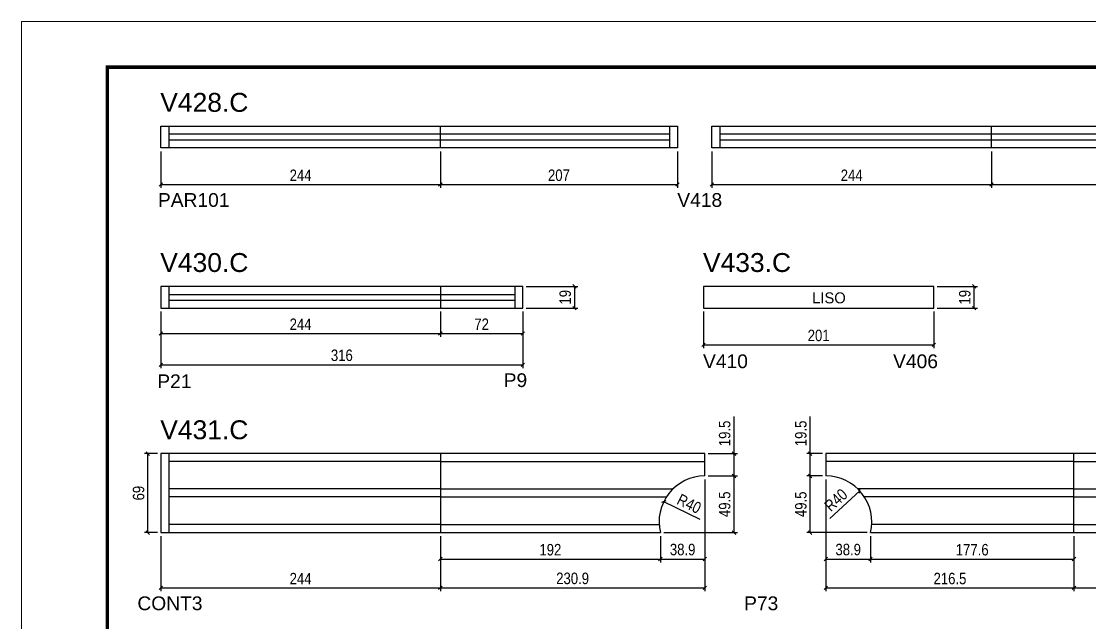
# Model space of a CAD drawing. Extents: x 1959 to 8212, y 239 to 4735.
# Drawn here: x 1959 to 2891, y 1913 to 2438 of the extents above; entities that cross this region are included whole.
import ezdxf
from ezdxf.enums import TextEntityAlignment as Align

# ---------------------------------------------------------------- set-up
doc = ezdxf.new("R2010")
doc.units = 0
doc.linetypes.add('DASHED', pattern=[0.75, 0.5, -0.25])
for name, color, linetype in [('5', 5, 'Continuous'), ('COTA', 241, 'Continuous'), ('NOMENCLATURA', 7, 'Continuous'), ('Painéis', 200, 'Continuous'), ('SARR_2.2x7', 40, 'Continuous')]:
    doc.layers.add(name, color=color, linetype=linetype)
for name, color, linetype, lineweight in [('CARIMBO', 255, 'Continuous', 9), ('Folhas', 255, 'Continuous', 9), ('SARRAFO DE PRESSAO', 251, 'DASHED', 9)]:
    doc.layers.add(name, color=color, linetype=linetype, lineweight=lineweight)
doc.styles.add('COTA TECNICA', font='techl___.ttf', dxfattribs={"height": 10})
doc.styles.add('COTA TECNICA-50', font='techl___.ttf', dxfattribs={"height": 10})
doc.styles.get("Standard").update_dxf_attribs({"font": 'arial.ttf'})
doc.styles.add('Tecnologia', font='')
doc.styles.get('Tecnologia').set_extended_font_data('Forgotten Futurist')
doc.dimstyles.new('COTA PAINEL-50', dxfattribs={"dimtxt": 10, "dimasz": 3, "dimexe": 3, "dimexo": 3, "dimgap": 3, "dimtad": 1, "dimdec": 1, "dimzin": 12, "dimdsep": 46, "dimtxsty": 'COTA TECNICA-50', "dimblk1": 'OBLIQUE', "dimblk2": 'OBLIQUE', "dimsah": 1, "dimcen": 0.9, "dimclrd": 4, "dimclre": 4, "dimclrt": 240, "dimadec": 1, "dimazin": 3, "dimtfac": 1, "dimtdec": 1, "dimtmove": 0, "dimatfit": 3, "dimfxl": 1, "dimtolj": 1, "dimtzin": 12, "dimarcsym": 0})
doc.dimstyles.new('PAINEL', dxfattribs={"dimtxt": 10, "dimasz": 3, "dimexe": 3, "dimexo": 3, "dimgap": 3, "dimtad": 1, "dimdec": 1, "dimzin": 12, "dimdsep": 46, "dimtxsty": 'COTA TECNICA', "dimblk1": 'OBLIQUE', "dimblk2": 'OBLIQUE', "dimsah": 1, "dimcen": 0.9, "dimclrd": 4, "dimclre": 4, "dimclrt": 240, "dimadec": 1, "dimazin": 3, "dimtfac": 1, "dimtdec": 1, "dimtmove": 0, "dimatfit": 3, "dimfxl": 1, "dimtolj": 1, "dimtzin": 12, "dimarcsym": 0})

# ---------------------------------------------------------------- blocks, each defined once
blk = doc.blocks.new('9999999999')
at = {"layer": 'Folhas'}
blk.add_lwpolyline([(98138.98, 34190.21), (99623.98, 34190.21), (99623.98, 35240.21), (98138.98, 35240.21)], close=True, dxfattribs=at)
at = {"layer": 'Folhas', "color": 30, "const_width": 3}
blk.add_lwpolyline([(98213.98, 34230.21), (99583.98, 34230.21), (99583.98, 35200.21), (98213.98, 35200.21)], close=True, dxfattribs=at)
blk = doc.blocks.new('_Oblique')
at = {"color": 0, "linetype": 'ByBlock', "lineweight": -2}
blk.add_line((-0.5, -0.5), (0.5, 0.5), dxfattribs=at)
blk = doc.blocks.new('*D142')
at = {"layer": 'COTA', "color": 4, "linetype": 'ByBlock', "lineweight": -2, "transparency": 16777216}
for p, q in [((2080.49, 2324.52), (2080.49, 2292.57)), ((2324.49, 2324.52), (2324.49, 2292.57)), ((2080.49, 2295.57), (2324.49, 2295.57))]:
    blk.add_line(p, q, dxfattribs=at)
at = {"layer": 'Defpoints', "color": 0, "linetype": 'ByBlock', "transparency": 16777216}
for p in [(2080.49, 2327.52), (2324.49, 2327.52), (2324.49, 2295.57)]:
    blk.add_point(p, dxfattribs=at)
at = {"layer": 'COTA', "color": 4, "linetype": 'ByBlock', "lineweight": -2, "transparency": 16777216, "xscale": 3, "yscale": 3, "zscale": 3, "rotation": 180}
blk.add_blockref('_Oblique', (2080.49, 2295.57), dxfattribs=at)
at = {"layer": 'COTA', "color": 4, "linetype": 'ByBlock', "lineweight": -2, "transparency": 16777216, "xscale": 3, "yscale": 3, "zscale": 3}
blk.add_blockref('_Oblique', (2324.49, 2295.57), dxfattribs=at)
at = {"layer": 'COTA', "color": 240, "linetype": 'ByBlock', "transparency": 16777216, "insert": (2202.49, 2303.64), "char_height": 10, "attachment_point": 5, "style": 'COTA TECNICA-50'}
blk.add_mtext('\\A1;244', dxfattribs=at)
blk = doc.blocks.new('*D143')
at = {"layer": 'COTA', "color": 4, "linetype": 'ByBlock', "lineweight": -2, "transparency": 16777216}
for p, q in [((2324.49, 2324.52), (2324.49, 2292.57)), ((2531.49, 2324.52), (2531.49, 2292.57)), ((2324.49, 2295.57), (2531.49, 2295.57))]:
    blk.add_line(p, q, dxfattribs=at)
at = {"layer": 'Defpoints', "color": 0, "linetype": 'ByBlock', "transparency": 16777216}
for p in [(2324.49, 2327.52), (2531.49, 2327.52), (2531.49, 2295.57)]:
    blk.add_point(p, dxfattribs=at)
at = {"layer": 'COTA', "color": 4, "linetype": 'ByBlock', "lineweight": -2, "transparency": 16777216, "xscale": 3, "yscale": 3, "zscale": 3, "rotation": 180}
blk.add_blockref('_Oblique', (2324.49, 2295.57), dxfattribs=at)
at = {"layer": 'COTA', "color": 4, "linetype": 'ByBlock', "lineweight": -2, "transparency": 16777216, "xscale": 3, "yscale": 3, "zscale": 3}
blk.add_blockref('_Oblique', (2531.49, 2295.57), dxfattribs=at)
at = {"layer": 'COTA', "color": 240, "linetype": 'ByBlock', "transparency": 16777216, "insert": (2427.99, 2303.67), "char_height": 10, "attachment_point": 5, "style": 'COTA TECNICA-50'}
blk.add_mtext('\\A1;207', dxfattribs=at)
blk = doc.blocks.new('*D144')
at = {"layer": 'COTA', "color": 4, "linetype": 'ByBlock', "lineweight": -2, "transparency": 16777216}
for p, q in [((2561.49, 2324.52), (2561.49, 2292.57)), ((2805.49, 2324.52), (2805.49, 2292.57)), ((2561.49, 2295.57), (2805.49, 2295.57))]:
    blk.add_line(p, q, dxfattribs=at)
at = {"layer": 'Defpoints', "color": 0, "linetype": 'ByBlock', "transparency": 16777216}
for p in [(2561.49, 2327.52), (2805.49, 2327.52), (2805.49, 2295.57)]:
    blk.add_point(p, dxfattribs=at)
at = {"layer": 'COTA', "color": 4, "linetype": 'ByBlock', "lineweight": -2, "transparency": 16777216, "xscale": 3, "yscale": 3, "zscale": 3, "rotation": 180}
blk.add_blockref('_Oblique', (2561.49, 2295.57), dxfattribs=at)
at = {"layer": 'COTA', "color": 4, "linetype": 'ByBlock', "lineweight": -2, "transparency": 16777216, "xscale": 3, "yscale": 3, "zscale": 3}
blk.add_blockref('_Oblique', (2805.49, 2295.57), dxfattribs=at)
at = {"layer": 'COTA', "color": 240, "linetype": 'ByBlock', "transparency": 16777216, "insert": (2683.49, 2303.64), "char_height": 10, "attachment_point": 5, "style": 'COTA TECNICA-50'}
blk.add_mtext('\\A1;244', dxfattribs=at)
blk = doc.blocks.new('*D145')
at = {"layer": 'COTA', "color": 4, "linetype": 'ByBlock', "lineweight": -2, "transparency": 16777216}
for p, q in [((2805.49, 2324.52), (2805.49, 2292.57)), ((3016.99, 2324.52), (3016.99, 2292.57)), ((2805.49, 2295.57), (3016.99, 2295.57))]:
    blk.add_line(p, q, dxfattribs=at)
at = {"layer": 'Defpoints', "color": 0, "linetype": 'ByBlock', "transparency": 16777216}
for p in [(2805.49, 2327.52), (3016.99, 2327.52), (3016.99, 2295.57)]:
    blk.add_point(p, dxfattribs=at)
at = {"layer": 'COTA', "color": 4, "linetype": 'ByBlock', "lineweight": -2, "transparency": 16777216, "xscale": 3, "yscale": 3, "zscale": 3, "rotation": 180}
blk.add_blockref('_Oblique', (2805.49, 2295.57), dxfattribs=at)
at = {"layer": 'COTA', "color": 4, "linetype": 'ByBlock', "lineweight": -2, "transparency": 16777216, "xscale": 3, "yscale": 3, "zscale": 3}
blk.add_blockref('_Oblique', (3016.99, 2295.57), dxfattribs=at)
at = {"layer": 'COTA', "color": 240, "linetype": 'ByBlock', "transparency": 16777216, "insert": (2911.24, 2303.68), "char_height": 10, "attachment_point": 5, "style": 'COTA TECNICA-50'}
blk.add_mtext('\\A1;211.5', dxfattribs=at)
blk = doc.blocks.new('*D147')
at = {"layer": 'COTA', "color": 4, "linetype": 'ByBlock', "lineweight": -2, "transparency": 16777216}
for p, q in [((2080.49, 2184.68), (2080.49, 2135.22)), ((2396.49, 2184.68), (2396.49, 2135.22)), ((2080.49, 2138.22), (2396.49, 2138.22))]:
    blk.add_line(p, q, dxfattribs=at)
at = {"layer": 'Defpoints', "color": 0, "linetype": 'ByBlock', "transparency": 16777216}
for p in [(2080.49, 2187.68), (2396.49, 2187.68), (2396.49, 2138.22)]:
    blk.add_point(p, dxfattribs=at)
at = {"layer": 'COTA', "color": 4, "linetype": 'ByBlock', "lineweight": -2, "transparency": 16777216, "xscale": 3, "yscale": 3, "zscale": 3, "rotation": 180}
blk.add_blockref('_Oblique', (2080.49, 2138.22), dxfattribs=at)
at = {"layer": 'COTA', "color": 4, "linetype": 'ByBlock', "lineweight": -2, "transparency": 16777216, "xscale": 3, "yscale": 3, "zscale": 3}
blk.add_blockref('_Oblique', (2396.49, 2138.22), dxfattribs=at)
at = {"layer": 'COTA', "color": 240, "linetype": 'ByBlock', "transparency": 16777216, "insert": (2238.49, 2146.44), "char_height": 10, "attachment_point": 5, "style": 'COTA TECNICA-50'}
blk.add_mtext('\\A1;316', dxfattribs=at)
blk = doc.blocks.new('*D148')
at = {"layer": 'COTA', "color": 4, "lineweight": -2, "transparency": 16777216}
for p, q in [((2080.49, 2184.68), (2080.49, 2162.51)), ((2324.49, 2184.68), (2324.49, 2162.51)), ((2080.49, 2165.51), (2324.49, 2165.51))]:
    blk.add_line(p, q, dxfattribs=at)
at = {"layer": 'Defpoints', "color": 0, "transparency": 16777216}
for p in [(2080.49, 2187.68), (2324.49, 2187.68), (2324.49, 2165.51)]:
    blk.add_point(p, dxfattribs=at)
at = {"layer": 'COTA', "color": 4, "lineweight": -2, "transparency": 16777216, "xscale": 3, "yscale": 3, "zscale": 3, "rotation": 180}
blk.add_blockref('_Oblique', (2080.49, 2165.51), dxfattribs=at)
at = {"layer": 'COTA', "color": 4, "lineweight": -2, "transparency": 16777216, "xscale": 3, "yscale": 3, "zscale": 3}
blk.add_blockref('_Oblique', (2324.49, 2165.51), dxfattribs=at)
at = {"layer": 'COTA', "color": 240, "transparency": 16777216, "insert": (2202.49, 2173.58), "char_height": 10, "attachment_point": 5, "style": 'COTA TECNICA'}
blk.add_mtext('\\A1;244', dxfattribs=at)
blk = doc.blocks.new('*D149')
at = {"layer": 'COTA', "color": 4, "lineweight": -2, "transparency": 16777216}
for p, q in [((2324.49, 2184.68), (2324.49, 2162.51)), ((2396.49, 2184.68), (2396.49, 2162.51)), ((2324.49, 2165.51), (2396.49, 2165.51))]:
    blk.add_line(p, q, dxfattribs=at)
at = {"layer": 'Defpoints', "color": 0, "transparency": 16777216}
for p in [(2324.49, 2187.68), (2396.49, 2187.68), (2396.49, 2165.51)]:
    blk.add_point(p, dxfattribs=at)
at = {"layer": 'COTA', "color": 4, "lineweight": -2, "transparency": 16777216, "xscale": 3, "yscale": 3, "zscale": 3, "rotation": 180}
blk.add_blockref('_Oblique', (2324.49, 2165.51), dxfattribs=at)
at = {"layer": 'COTA', "color": 4, "lineweight": -2, "transparency": 16777216, "xscale": 3, "yscale": 3, "zscale": 3}
blk.add_blockref('_Oblique', (2396.49, 2165.51), dxfattribs=at)
at = {"layer": 'COTA', "color": 240, "transparency": 16777216, "insert": (2360.49, 2173.58), "char_height": 10, "attachment_point": 5, "style": 'COTA TECNICA'}
blk.add_mtext('\\A1;72', dxfattribs=at)
blk = doc.blocks.new('*D150')
at = {"layer": 'COTA', "color": 4, "lineweight": -2, "transparency": 16777216}
for p, q in [((2399.49, 2206.68), (2444.59, 2206.68)), ((2441.59, 2206.68), (2441.59, 2187.68)), ((2399.49, 2187.68), (2444.59, 2187.68))]:
    blk.add_line(p, q, dxfattribs=at)
at = {"layer": 'Defpoints', "color": 0, "transparency": 16777216}
for p in [(2396.49, 2206.68), (2396.49, 2187.68), (2441.59, 2187.68)]:
    blk.add_point(p, dxfattribs=at)
at = {"layer": 'COTA', "color": 4, "lineweight": -2, "transparency": 16777216, "xscale": 3, "yscale": 3, "zscale": 3}
for p, rotation in [((2441.59, 2206.68), 90), ((2441.59, 2187.68), 270)]:
    blk.add_blockref('_Oblique', p, dxfattribs=dict(at, rotation=rotation))
at = {"layer": 'COTA', "color": 240, "transparency": 16777216, "insert": (2433.5, 2197.18), "char_height": 10, "attachment_point": 5, "rotation": 90, "style": 'COTA TECNICA'}
blk.add_mtext('\\A1;19', dxfattribs=at)
blk = doc.blocks.new('*D156')
at = {"layer": 'COTA', "color": 4, "lineweight": -2, "transparency": 16777216}
for p, q in [((2080.49, 1988.64), (2080.49, 1940.41)), ((2324.49, 1988.64), (2324.49, 1940.41)), ((2080.49, 1943.41), (2324.49, 1943.41))]:
    blk.add_line(p, q, dxfattribs=at)
at = {"layer": 'Defpoints', "color": 0, "transparency": 16777216}
for p in [(2080.49, 1991.64), (2324.49, 1991.64), (2324.49, 1943.41)]:
    blk.add_point(p, dxfattribs=at)
at = {"layer": 'COTA', "color": 4, "lineweight": -2, "transparency": 16777216, "xscale": 3, "yscale": 3, "zscale": 3, "rotation": 180}
blk.add_blockref('_Oblique', (2080.49, 1943.41), dxfattribs=at)
at = {"layer": 'COTA', "color": 4, "lineweight": -2, "transparency": 16777216, "xscale": 3, "yscale": 3, "zscale": 3}
blk.add_blockref('_Oblique', (2324.49, 1943.41), dxfattribs=at)
at = {"layer": 'COTA', "color": 240, "transparency": 16777216, "insert": (2202.49, 1951.49), "char_height": 10, "attachment_point": 5, "style": 'COTA TECNICA'}
blk.add_mtext('\\A1;244', dxfattribs=at)
blk = doc.blocks.new('*D157')
at = {"layer": 'COTA', "color": 4, "lineweight": -2, "transparency": 16777216}
for p, q in [((2555.39, 2038.14), (2555.39, 1940.41)), ((2324.49, 1988.64), (2324.49, 1940.41)), ((2324.49, 1943.41), (2555.39, 1943.41))]:
    blk.add_line(p, q, dxfattribs=at)
at = {"layer": 'Defpoints', "color": 0, "transparency": 16777216}
for p in [(2555.39, 2041.14), (2324.49, 1991.64), (2555.39, 1943.41)]:
    blk.add_point(p, dxfattribs=at)
at = {"layer": 'COTA', "color": 4, "lineweight": -2, "transparency": 16777216, "xscale": 3, "yscale": 3, "zscale": 3, "rotation": 180}
blk.add_blockref('_Oblique', (2324.49, 1943.41), dxfattribs=at)
at = {"layer": 'COTA', "color": 4, "lineweight": -2, "transparency": 16777216, "xscale": 3, "yscale": 3, "zscale": 3}
blk.add_blockref('_Oblique', (2555.39, 1943.41), dxfattribs=at)
at = {"layer": 'COTA', "color": 240, "transparency": 16777216, "insert": (2439.94, 1951.66), "char_height": 10, "attachment_point": 5, "style": 'COTA TECNICA'}
blk.add_mtext('\\A1;230.9', dxfattribs=at)
blk = doc.blocks.new('*D158')
at = {"layer": 'COTA', "color": 4, "lineweight": -2, "transparency": 16777216}
blk.add_line((2551.39, 2003.08), (2519.42, 2018.63), dxfattribs=at)
at = {"layer": 'Defpoints', "color": 0, "transparency": 16777216}
for p in [(2519.42, 2018.63), (2555.39, 2001.14)]:
    blk.add_point(p, dxfattribs=at)
at = {"layer": 'COTA', "color": 4, "lineweight": -2, "transparency": 16777216, "xscale": 3, "yscale": 3, "zscale": 3, "rotation": 154.0639392828897}
blk.add_blockref('_Oblique', (2519.42, 2018.63), dxfattribs=at)
at = {"layer": 'COTA', "color": 240, "transparency": 16777216, "insert": (2541.65, 2016.83), "char_height": 10, "attachment_point": 5, "rotation": 334.06394, "style": 'COTA TECNICA'}
blk.add_mtext('\\A1;R40', dxfattribs=at)
blk = doc.blocks.new('*D159')
at = {"layer": 'COTA', "color": 4, "lineweight": -2, "transparency": 16777216}
blk.add_line((2664.33, 2004.14), (2690.58, 2028.12), dxfattribs=at)
at = {"layer": 'Defpoints', "color": 0, "transparency": 16777216}
for p in [(2690.58, 2028.12), (2661.05, 2001.14)]:
    blk.add_point(p, dxfattribs=at)
at = {"layer": 'COTA', "color": 4, "lineweight": -2, "transparency": 16777216, "xscale": 3, "yscale": 3, "zscale": 3, "rotation": 42.41676620679874}
blk.add_blockref('_Oblique', (2690.58, 2028.12), dxfattribs=at)
at = {"layer": 'COTA', "color": 240, "transparency": 16777216, "insert": (2669.77, 2020.09), "char_height": 10, "attachment_point": 5, "rotation": 42.41677, "style": 'COTA TECNICA'}
blk.add_mtext('\\A1;R40', dxfattribs=at)
blk = doc.blocks.new('*D160')
at = {"layer": 'COTA', "color": 4, "lineweight": -2, "transparency": 16777216}
for p, q in [((2580.82, 2060.64), (2580.82, 2092.94)), ((2558.39, 2060.64), (2583.82, 2060.64)), ((2580.82, 2041.14), (2580.82, 2060.64)), ((2558.39, 2041.14), (2583.82, 2041.14))]:
    blk.add_line(p, q, dxfattribs=at)
at = {"layer": 'Defpoints', "color": 0, "transparency": 16777216}
for p in [(2555.39, 2060.64), (2580.82, 2060.64), (2555.39, 2041.14)]:
    blk.add_point(p, dxfattribs=at)
at = {"layer": 'COTA', "color": 4, "lineweight": -2, "transparency": 16777216, "xscale": 3, "yscale": 3, "zscale": 3}
for p, rotation in [((2580.82, 2060.64), 90), ((2580.82, 2041.14), 270)]:
    blk.add_blockref('_Oblique', p, dxfattribs=dict(at, rotation=rotation))
at = {"layer": 'COTA', "color": 240, "transparency": 16777216, "insert": (2572.68, 2078.29), "char_height": 10, "attachment_point": 5, "rotation": 90, "style": 'COTA TECNICA'}
blk.add_mtext('\\A1;19.5', dxfattribs=at)
blk = doc.blocks.new('*D161')
at = {"layer": 'COTA', "color": 4, "lineweight": -2, "transparency": 16777216}
for p, q in [((2558.39, 2041.14), (2583.82, 2041.14)), ((2580.82, 1991.64), (2580.82, 2041.14)), ((2519.54, 1991.64), (2583.82, 1991.64))]:
    blk.add_line(p, q, dxfattribs=at)
at = {"layer": 'Defpoints', "color": 0, "transparency": 16777216}
for p in [(2555.39, 2041.14), (2580.82, 2041.14), (2516.54, 1991.64)]:
    blk.add_point(p, dxfattribs=at)
at = {"layer": 'COTA', "color": 4, "lineweight": -2, "transparency": 16777216, "xscale": 3, "yscale": 3, "zscale": 3}
for p, rotation in [((2580.82, 2041.14), 90), ((2580.82, 1991.64), 270)]:
    blk.add_blockref('_Oblique', p, dxfattribs=dict(at, rotation=rotation))
at = {"layer": 'COTA', "color": 240, "transparency": 16777216, "insert": (2572.68, 2016.39), "char_height": 10, "attachment_point": 5, "rotation": 90, "style": 'COTA TECNICA'}
blk.add_mtext('\\A1;49.5', dxfattribs=at)
blk = doc.blocks.new('*D162')
at = {"layer": 'COTA', "color": 4, "lineweight": -2, "transparency": 16777216}
for p, q in [((2324.49, 1988.64), (2324.49, 1965.59)), ((2516.54, 1988.64), (2516.54, 1965.59)), ((2324.49, 1968.59), (2516.54, 1968.59))]:
    blk.add_line(p, q, dxfattribs=at)
at = {"layer": 'Defpoints', "color": 0, "transparency": 16777216}
for p in [(2324.49, 1991.64), (2516.54, 1991.64), (2516.54, 1968.59)]:
    blk.add_point(p, dxfattribs=at)
at = {"layer": 'COTA', "color": 4, "lineweight": -2, "transparency": 16777216, "xscale": 3, "yscale": 3, "zscale": 3, "rotation": 180}
blk.add_blockref('_Oblique', (2324.49, 1968.59), dxfattribs=at)
at = {"layer": 'COTA', "color": 4, "lineweight": -2, "transparency": 16777216, "xscale": 3, "yscale": 3, "zscale": 3}
blk.add_blockref('_Oblique', (2516.54, 1968.59), dxfattribs=at)
at = {"layer": 'COTA', "color": 240, "transparency": 16777216, "insert": (2420.51, 1976.68), "char_height": 10, "attachment_point": 5, "style": 'COTA TECNICA'}
blk.add_mtext('\\A1;192', dxfattribs=at)
blk = doc.blocks.new('*D163')
at = {"layer": 'COTA', "color": 4, "lineweight": -2, "transparency": 16777216}
for p, q in [((2555.39, 2038.14), (2555.39, 1965.59)), ((2516.54, 1988.64), (2516.54, 1965.59)), ((2516.54, 1968.59), (2555.39, 1968.59))]:
    blk.add_line(p, q, dxfattribs=at)
at = {"layer": 'Defpoints', "color": 0, "transparency": 16777216}
for p in [(2555.39, 2041.14), (2516.54, 1991.64), (2555.39, 1968.59)]:
    blk.add_point(p, dxfattribs=at)
at = {"layer": 'COTA', "color": 4, "lineweight": -2, "transparency": 16777216, "xscale": 3, "yscale": 3, "zscale": 3, "rotation": 180}
blk.add_blockref('_Oblique', (2516.54, 1968.59), dxfattribs=at)
at = {"layer": 'COTA', "color": 4, "lineweight": -2, "transparency": 16777216, "xscale": 3, "yscale": 3, "zscale": 3}
blk.add_blockref('_Oblique', (2555.39, 1968.59), dxfattribs=at)
at = {"layer": 'COTA', "color": 240, "transparency": 16777216, "insert": (2535.96, 1976.84), "char_height": 10, "attachment_point": 5, "style": 'COTA TECNICA'}
blk.add_mtext('\\A1;38.9', dxfattribs=at)
blk = doc.blocks.new('*D164')
at = {"layer": 'COTA', "color": 4, "lineweight": -2, "transparency": 16777216}
for p, q in [((2661.05, 2038.14), (2661.05, 1940.41)), ((2877.55, 1988.64), (2877.55, 1940.41)), ((2661.05, 1943.41), (2877.55, 1943.41))]:
    blk.add_line(p, q, dxfattribs=at)
at = {"layer": 'Defpoints', "color": 0, "transparency": 16777216}
for p in [(2661.05, 2041.14), (2877.55, 1991.64), (2877.55, 1943.41)]:
    blk.add_point(p, dxfattribs=at)
at = {"layer": 'COTA', "color": 4, "lineweight": -2, "transparency": 16777216, "xscale": 3, "yscale": 3, "zscale": 3, "rotation": 180}
blk.add_blockref('_Oblique', (2661.05, 1943.41), dxfattribs=at)
at = {"layer": 'COTA', "color": 4, "lineweight": -2, "transparency": 16777216, "xscale": 3, "yscale": 3, "zscale": 3}
blk.add_blockref('_Oblique', (2877.55, 1943.41), dxfattribs=at)
at = {"layer": 'COTA', "color": 240, "transparency": 16777216, "insert": (2769.3, 1951.52), "char_height": 10, "attachment_point": 5, "style": 'COTA TECNICA'}
blk.add_mtext('\\A1;216.5', dxfattribs=at)
blk = doc.blocks.new('*D165')
at = {"layer": 'COTA', "color": 4, "lineweight": -2, "transparency": 16777216}
for p, q in [((2877.55, 1988.64), (2877.55, 1940.41)), ((3121.55, 1988.64), (3121.55, 1940.41)), ((2877.55, 1943.41), (3121.55, 1943.41))]:
    blk.add_line(p, q, dxfattribs=at)
at = {"layer": 'Defpoints', "color": 0, "transparency": 16777216}
for p in [(2877.55, 1991.64), (3121.55, 1991.64), (3121.55, 1943.41)]:
    blk.add_point(p, dxfattribs=at)
at = {"layer": 'COTA', "color": 4, "lineweight": -2, "transparency": 16777216, "xscale": 3, "yscale": 3, "zscale": 3, "rotation": 180}
blk.add_blockref('_Oblique', (2877.55, 1943.41), dxfattribs=at)
at = {"layer": 'COTA', "color": 4, "lineweight": -2, "transparency": 16777216, "xscale": 3, "yscale": 3, "zscale": 3}
blk.add_blockref('_Oblique', (3121.55, 1943.41), dxfattribs=at)
at = {"layer": 'COTA', "color": 240, "transparency": 16777216, "insert": (2999.55, 1951.49), "char_height": 10, "attachment_point": 5, "style": 'COTA TECNICA'}
blk.add_mtext('\\A1;244', dxfattribs=at)
blk = doc.blocks.new('*D166')
at = {"layer": 'COTA', "color": 4, "lineweight": -2, "transparency": 16777216}
for p, q in [((2647.31, 2060.64), (2647.31, 2092.94)), ((2658.05, 2060.64), (2644.31, 2060.64)), ((2647.31, 2041.14), (2647.31, 2060.64)), ((2658.05, 2041.14), (2644.31, 2041.14))]:
    blk.add_line(p, q, dxfattribs=at)
at = {"layer": 'Defpoints', "color": 0, "transparency": 16777216}
for p in [(2647.31, 2060.64), (2661.05, 2060.64), (2661.05, 2041.14)]:
    blk.add_point(p, dxfattribs=at)
at = {"layer": 'COTA', "color": 4, "lineweight": -2, "transparency": 16777216, "xscale": 3, "yscale": 3, "zscale": 3}
for p, rotation in [((2647.31, 2060.64), 90), ((2647.31, 2041.14), 270)]:
    blk.add_blockref('_Oblique', p, dxfattribs=dict(at, rotation=rotation))
at = {"layer": 'COTA', "color": 240, "transparency": 16777216, "insert": (2639.17, 2078.29), "char_height": 10, "attachment_point": 5, "rotation": 90, "style": 'COTA TECNICA'}
blk.add_mtext('\\A1;19.5', dxfattribs=at)
blk = doc.blocks.new('*D167')
at = {"layer": 'COTA', "color": 4, "lineweight": -2, "transparency": 16777216}
for p, q in [((2658.05, 2041.14), (2644.31, 2041.14)), ((2647.31, 1991.64), (2647.31, 2041.14)), ((2696.9, 1991.64), (2644.31, 1991.64))]:
    blk.add_line(p, q, dxfattribs=at)
at = {"layer": 'Defpoints', "color": 0, "transparency": 16777216}
for p in [(2647.31, 2041.14), (2661.05, 2041.14), (2699.9, 1991.64)]:
    blk.add_point(p, dxfattribs=at)
at = {"layer": 'COTA', "color": 4, "lineweight": -2, "transparency": 16777216, "xscale": 3, "yscale": 3, "zscale": 3}
for p, rotation in [((2647.31, 2041.14), 90), ((2647.31, 1991.64), 270)]:
    blk.add_blockref('_Oblique', p, dxfattribs=dict(at, rotation=rotation))
at = {"layer": 'COTA', "color": 240, "transparency": 16777216, "insert": (2639.17, 2016.39), "char_height": 10, "attachment_point": 5, "rotation": 90, "style": 'COTA TECNICA'}
blk.add_mtext('\\A1;49.5', dxfattribs=at)
blk = doc.blocks.new('*D168')
at = {"layer": 'COTA', "color": 4, "lineweight": -2, "transparency": 16777216}
for p, q in [((2661.05, 2038.14), (2661.05, 1965.59)), ((2699.9, 1988.64), (2699.9, 1965.59)), ((2661.05, 1968.59), (2699.9, 1968.59))]:
    blk.add_line(p, q, dxfattribs=at)
at = {"layer": 'Defpoints', "color": 0, "transparency": 16777216}
for p in [(2661.05, 2041.14), (2699.9, 1991.64), (2699.9, 1968.59)]:
    blk.add_point(p, dxfattribs=at)
at = {"layer": 'COTA', "color": 4, "lineweight": -2, "transparency": 16777216, "xscale": 3, "yscale": 3, "zscale": 3, "rotation": 180}
blk.add_blockref('_Oblique', (2661.05, 1968.59), dxfattribs=at)
at = {"layer": 'COTA', "color": 4, "lineweight": -2, "transparency": 16777216, "xscale": 3, "yscale": 3, "zscale": 3}
blk.add_blockref('_Oblique', (2699.9, 1968.59), dxfattribs=at)
at = {"layer": 'COTA', "color": 240, "transparency": 16777216, "insert": (2680.48, 1976.84), "char_height": 10, "attachment_point": 5, "style": 'COTA TECNICA'}
blk.add_mtext('\\A1;38.9', dxfattribs=at)
blk = doc.blocks.new('*D169')
at = {"layer": 'COTA', "color": 4, "lineweight": -2, "transparency": 16777216}
for p, q in [((2699.9, 1988.64), (2699.9, 1965.59)), ((2877.55, 1988.64), (2877.55, 1965.59)), ((2699.9, 1968.59), (2877.55, 1968.59))]:
    blk.add_line(p, q, dxfattribs=at)
at = {"layer": 'Defpoints', "color": 0, "transparency": 16777216}
for p in [(2699.9, 1991.64), (2877.55, 1991.64), (2877.55, 1968.59)]:
    blk.add_point(p, dxfattribs=at)
at = {"layer": 'COTA', "color": 4, "lineweight": -2, "transparency": 16777216, "xscale": 3, "yscale": 3, "zscale": 3, "rotation": 180}
blk.add_blockref('_Oblique', (2699.9, 1968.59), dxfattribs=at)
at = {"layer": 'COTA', "color": 4, "lineweight": -2, "transparency": 16777216, "xscale": 3, "yscale": 3, "zscale": 3}
blk.add_blockref('_Oblique', (2877.55, 1968.59), dxfattribs=at)
at = {"layer": 'COTA', "color": 240, "transparency": 16777216, "insert": (2788.73, 1976.69), "char_height": 10, "attachment_point": 5, "style": 'COTA TECNICA'}
blk.add_mtext('\\A1;177.6', dxfattribs=at)
blk = doc.blocks.new('*D171')
at = {"layer": 'COTA', "color": 4, "lineweight": -2, "transparency": 16777216}
for p, q in [((2077.49, 2060.64), (2066.23, 2060.64)), ((2069.23, 1991.64), (2069.23, 2060.64)), ((2077.49, 1991.64), (2066.23, 1991.64))]:
    blk.add_line(p, q, dxfattribs=at)
at = {"layer": 'Defpoints', "color": 0, "transparency": 16777216}
for p in [(2069.23, 2060.64), (2080.49, 2060.64), (2080.49, 1991.64)]:
    blk.add_point(p, dxfattribs=at)
at = {"layer": 'COTA', "color": 4, "lineweight": -2, "transparency": 16777216, "xscale": 3, "yscale": 3, "zscale": 3}
for p, rotation in [((2069.23, 2060.64), 90), ((2069.23, 1991.64), 270)]:
    blk.add_blockref('_Oblique', p, dxfattribs=dict(at, rotation=rotation))
at = {"layer": 'COTA', "color": 240, "transparency": 16777216, "insert": (2061.1, 2026.14), "char_height": 10, "attachment_point": 5, "rotation": 90, "style": 'COTA TECNICA'}
blk.add_mtext('\\A1;69', dxfattribs=at)
blk = doc.blocks.new('*D172')
at = {"layer": 'COTA', "color": 4, "linetype": 'ByBlock', "lineweight": -2, "transparency": 16777216}
for p, q in [((2554.19, 2184.68), (2554.19, 2152.67)), ((2755.19, 2184.68), (2755.19, 2152.67)), ((2554.19, 2155.67), (2755.19, 2155.67))]:
    blk.add_line(p, q, dxfattribs=at)
at = {"layer": 'Defpoints', "color": 0, "linetype": 'ByBlock', "transparency": 16777216}
for p in [(2554.19, 2187.68), (2755.19, 2187.68), (2755.19, 2155.67)]:
    blk.add_point(p, dxfattribs=at)
at = {"layer": 'COTA', "color": 4, "linetype": 'ByBlock', "lineweight": -2, "transparency": 16777216, "xscale": 3, "yscale": 3, "zscale": 3, "rotation": 180}
blk.add_blockref('_Oblique', (2554.19, 2155.67), dxfattribs=at)
at = {"layer": 'COTA', "color": 4, "linetype": 'ByBlock', "lineweight": -2, "transparency": 16777216, "xscale": 3, "yscale": 3, "zscale": 3}
blk.add_blockref('_Oblique', (2755.19, 2155.67), dxfattribs=at)
at = {"layer": 'COTA', "color": 240, "linetype": 'ByBlock', "transparency": 16777216, "insert": (2654.69, 2163.77), "char_height": 10, "attachment_point": 5, "style": 'COTA TECNICA-50'}
blk.add_mtext('\\A1;201', dxfattribs=at)
blk = doc.blocks.new('*D173')
at = {"layer": 'COTA', "color": 4, "lineweight": -2, "transparency": 16777216}
for p, q in [((2758.19, 2206.68), (2793.33, 2206.68)), ((2790.33, 2187.68), (2790.33, 2206.68)), ((2758.19, 2187.68), (2793.33, 2187.68))]:
    blk.add_line(p, q, dxfattribs=at)
at = {"layer": 'Defpoints', "color": 0, "transparency": 16777216}
for p in [(2755.19, 2206.68), (2790.33, 2206.68), (2755.19, 2187.68)]:
    blk.add_point(p, dxfattribs=at)
at = {"layer": 'COTA', "color": 4, "lineweight": -2, "transparency": 16777216, "xscale": 3, "yscale": 3, "zscale": 3}
for p, rotation in [((2790.33, 2206.68), 90), ((2790.33, 2187.68), 270)]:
    blk.add_blockref('_Oblique', p, dxfattribs=dict(at, rotation=rotation))
at = {"layer": 'COTA', "color": 240, "transparency": 16777216, "insert": (2782.25, 2197.18), "char_height": 10, "attachment_point": 5, "rotation": 90, "style": 'COTA TECNICA'}
blk.add_mtext('\\A1;19', dxfattribs=at)

msp = doc.modelspace()

# ---------------------------------------------------------------- linework, layer by layer
at = {"layer": 'Painéis', "linetype": 'ByBlock'}
for p, q in [((2324.49, 2327.52), (2324.49, 2346.52)), ((2805.49, 2327.52), (2805.49, 2346.52)), ((2080.49, 2206.68), (2080.49, 2187.68)), ((2396.49, 2206.68), (2080.49, 2206.68)), ((2324.49, 2206.68), (2324.49, 2187.68)), ((2396.49, 2187.68), (2396.49, 2206.68)), ((2080.49, 2187.68), (2396.49, 2187.68)), ((2555.39, 2060.64), (2080.49, 2060.64)), ((2080.49, 2060.64), (2080.49, 1991.64)), ((2324.49, 2060.64), (2324.49, 1991.64)), ((2555.39, 2041.14), (2555.39, 2060.64)), ((3121.55, 2060.64), (2661.05, 2060.64)), ((2661.05, 2060.64), (2661.05, 2041.14)), ((2877.55, 1991.64), (2877.55, 2060.64)), ((2080.49, 1991.64), (2516.54, 1991.64)), ((2699.9, 1991.64), (3121.55, 1991.64))]:
    msp.add_line(p, q, dxfattribs=at)
for points in [[(2080.49, 2346.52), (2531.49, 2346.52), (2531.49, 2327.52), (2080.49, 2327.52)], [(2561.49, 2346.52), (3016.99, 2346.52), (3016.99, 2327.52), (2561.49, 2327.52)], [(2554.19, 2206.68), (2554.19, 2187.68), (2755.19, 2187.68), (2755.19, 2206.68)]]:
    msp.add_lwpolyline(points, close=True, dxfattribs=at)
for centre, start, end in [((2555.39, 2001.14), 90, 193.73904), ((2661.05, 2001.14), 346.26096, 90)]:
    msp.add_arc(centre, 40, start, end, dxfattribs=at)
at = {"layer": 'SARR_2.2x7', "linetype": 'Continuous'}
for p, q in [((2087.49, 2346.52), (2087.49, 2327.52)), ((2524.49, 2346.52), (2524.49, 2327.52)), ((2568.49, 2346.52), (2568.49, 2327.52)), ((2324.49, 2339.52), (2087.49, 2339.52)), ((2087.49, 2334.52), (2324.49, 2334.52)), ((2524.49, 2339.52), (2324.49, 2339.52)), ((2324.49, 2334.52), (2524.49, 2334.52)), ((2805.49, 2339.52), (2568.49, 2339.52)), ((2568.49, 2334.52), (2805.49, 2334.52)), ((3009.99, 2339.52), (2805.49, 2339.52)), ((2805.49, 2334.52), (3009.99, 2334.52)), ((2087.49, 2206.68), (2087.49, 2187.68)), ((2389.49, 2206.68), (2389.49, 2187.68)), ((2087.49, 2199.68), (2389.49, 2199.68)), ((2087.49, 2194.68), (2389.49, 2194.68)), ((2087.49, 2060.64), (2087.49, 1991.64)), ((2324.49, 2053.64), (2087.49, 2053.64)), ((2324.49, 2053.64), (2555.39, 2053.64)), ((2877.55, 2053.64), (2661.05, 2053.64)), ((2877.55, 2053.64), (3114.55, 2053.64)), ((2324.49, 2029.89), (2087.49, 2029.89)), ((2324.49, 2029.89), (2527.58, 2029.89)), ((2877.55, 2029.89), (2688.86, 2029.89)), ((2877.55, 2029.89), (3114.55, 2029.89)), ((2324.49, 2022.89), (2087.49, 2022.89)), ((2324.49, 2022.89), (2521.82, 2022.89)), ((2877.55, 2022.89), (2694.62, 2022.89)), ((2877.55, 2022.89), (3114.55, 2022.89)), ((2324.49, 1998.64), (2087.49, 1998.64)), ((2324.49, 1998.64), (2515.47, 1998.64)), ((2877.55, 1998.64), (2700.97, 1998.64)), ((2877.55, 1998.64), (3114.55, 1998.64))]:
    msp.add_line(p, q, dxfattribs=at)

# ---------------------------------------------------------------- block references
at = {"layer": 'SARRAFO DE PRESSAO', "color": 6, "linetype": 'ByBlock'}
msp.add_blockref('9999999999', (-96180.21, -32802.14), dxfattribs=at)

# ---------------------------------------------------------------- texts
at = {"layer": '5', "linetype": 'Continuous'}
for s, p in [('PAR101', (2077.97, 2276.1)), ('V418', (2531.31, 2276.1)), ('V410', (2553.78, 2135.26)), ('V406', (2719.69, 2135.26)), ('P21', (2077.4, 2117.81)), ('P9', (2379.77, 2118.76)), ('CONT3', (2060.05, 1923.95)), ('P73', (2589.62, 1923.95))]:
    msp.add_text(s, height=12, rotation=359.99996, dxfattribs=at).set_placement(p)
at = {"layer": 'CARIMBO', "style": 'Tecnologia'}
msp.add_text('LISO', height=9.599, dxfattribs=at).set_placement((2663.69, 2191.85), align=Align.CENTER)
at = {"layer": 'NOMENCLATURA', "linetype": 'Continuous'}
for s, p in [('V428.C', (2080.02, 2359.09)), ('V430.C', (2080.02, 2219.25)), ('V433.C', (2553.72, 2219.25)), ('V431.C', (2080.02, 2073.21))]:
    msp.add_text(s, height=16.5, dxfattribs=at).set_placement(p)

# ---------------------------------------------------------------- dimensions: what is measured, and where the dimension line sits
at = {"layer": 'COTA', "color": 1, "linetype": 'ByBlock'}
for base, p1, p2, picture, middle in [((2324.49, 2295.57), (2080.49, 2327.52), (2324.49, 2327.52), '*D142', (2202.49, 2303.64)), ((2531.49, 2295.57), (2324.49, 2327.52), (2531.49, 2327.52), '*D143', (2427.99, 2303.67)), ((2805.49, 2295.57), (2561.49, 2327.52), (2805.49, 2327.52), '*D144', (2683.49, 2303.64)), ((3016.99, 2295.57), (2805.49, 2327.52), (3016.99, 2327.52), '*D145', (2911.24, 2303.68)), ((2396.49, 2138.22), (2080.49, 2187.68), (2396.49, 2187.68), '*D147', (2238.49, 2146.44)), ((2755.19, 2155.67), (2554.19, 2187.68), (2755.19, 2187.68), '*D172', (2654.69, 2163.77))]:
    dim = msp.add_linear_dim(base=base, p1=p1, p2=p2, dimstyle='COTA PAINEL-50', override={"dimarcsym": 1}, dxfattribs=at)
    dim.commit()
    dim.dimension.update_dxf_attribs({"geometry": picture, "text_midpoint": middle})
at = {"layer": 'COTA'}
for base, p1, p2, picture, middle in [((2441.59, 2187.68), (2396.49, 2206.68), (2396.49, 2187.68), '*D150', (2433.5, 2197.18)), ((2790.33, 2206.68), (2755.19, 2187.68), (2755.19, 2206.68), '*D173', (2782.25, 2197.18)), ((2580.82, 2060.64), (2555.39, 2041.14), (2555.39, 2060.64), '*D160', (2572.68, 2078.29)), ((2647.31, 2060.64), (2661.05, 2041.14), (2661.05, 2060.64), '*D166', (2639.17, 2078.29)), ((2069.23, 2060.64), (2080.49, 1991.64), (2080.49, 2060.64), '*D171', (2061.1, 2026.14)), ((2580.82, 2041.14), (2516.54, 1991.64), (2555.39, 2041.14), '*D161', (2572.68, 2016.39)), ((2647.31, 2041.14), (2699.9, 1991.64), (2661.05, 2041.14), '*D167', (2639.17, 2016.39))]:
    dim = msp.add_linear_dim(base=base, p1=p1, p2=p2, angle=90, dimstyle='PAINEL', dxfattribs=at)
    dim.commit()
    dim.dimension.update_dxf_attribs({"geometry": picture, "text_midpoint": middle})
for base, p1, p2, picture, middle in [((2324.49, 2165.51), (2080.49, 2187.68), (2324.49, 2187.68), '*D148', (2202.49, 2173.58)), ((2877.55, 1943.41), (2661.05, 2041.14), (2877.55, 1991.64), '*D164', (2769.3, 1951.52)), ((2699.9033, 1968.5921), (2661.0478, 2041.139), (2699.9033, 1991.639), '*D168', (2680.4756, 1976.8406)), ((2324.49, 1943.41), (2080.49, 1991.64), (2324.49, 1991.64), '*D156', (2202.49, 1951.49)), ((2516.5352, 1968.5921), (2324.4907, 1991.639), (2516.5352, 1991.639), '*D162', (2420.513, 1976.6798))]:
    dim = msp.add_linear_dim(base=base, p1=p1, p2=p2, dimstyle='PAINEL', dxfattribs=at)
    dim.commit()
    dim.dimension.update_dxf_attribs({"geometry": picture, "text_midpoint": middle})
for base, p1, p2, picture, middle in [((2396.49, 2165.51), (2324.49, 2187.68), (2396.49, 2187.68), '*D149', (2360.49, 2173.58)), ((2555.39, 1943.41), (2324.49, 1991.64), (2555.39, 2041.14), '*D157', (2439.94, 1951.66)), ((2555.3907, 1968.5921), (2516.5352, 1991.639), (2555.3907, 2041.139), '*D163', (2535.963, 1976.8406)), ((2877.5478, 1968.5921), (2699.9033, 1991.639), (2877.5478, 1991.639), '*D169', (2788.7256, 1976.6944)), ((3121.55, 1943.41), (2877.55, 1991.64), (3121.55, 1991.64), '*D165', (2999.55, 1951.49))]:
    dim = msp.add_linear_dim(base=base, p1=p1, p2=p2, dimstyle='PAINEL', override={"dimtmove": 1}, dxfattribs=at)
    dim.commit()
    dim.dimension.update_dxf_attribs({"geometry": picture, "text_midpoint": middle})
for center, mpoint, picture, middle in [((2661.05, 2001.14), (2690.58, 2028.12), '*D159', (2675.24, 2014.11)), ((2555.39, 2001.14), (2519.42, 2018.63), '*D158', (2538.1, 2009.55))]:
    dim = msp.add_radius_dim(center=center, mpoint=mpoint, dimstyle='PAINEL', dxfattribs=at)
    dim.commit()
    dim.dimension.update_dxf_attribs({"geometry": picture, "text_midpoint": middle, "dimtype": 164})

doc.saveas('drawing.dxf')
